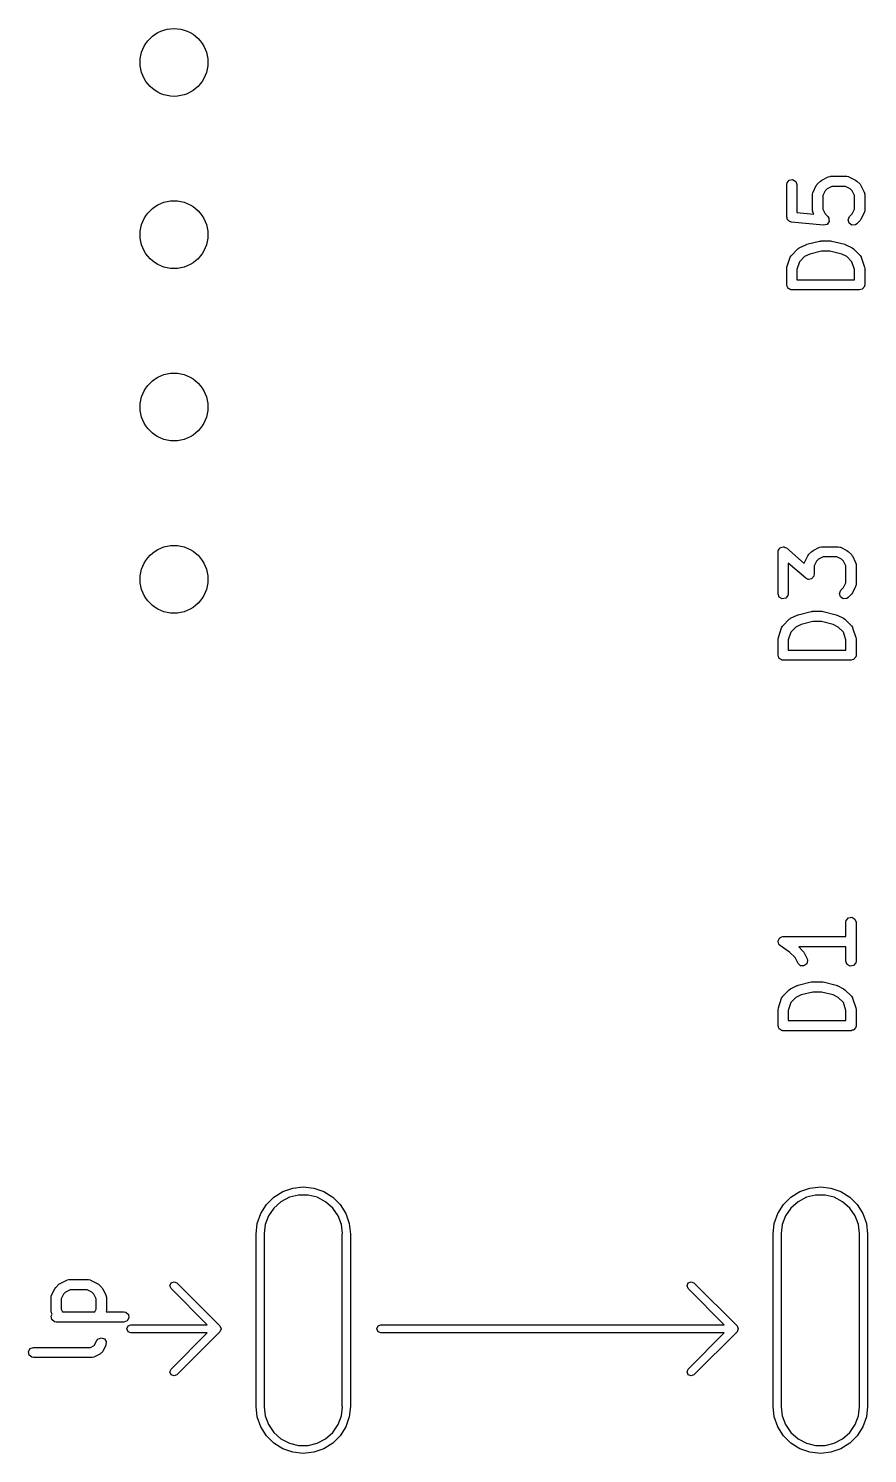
# Model space of a CAD drawing. Extents: x 123 to 179.1, y -123.4 to -75.1.
# Drawn here: x 122.95 to 135.31, y -96.07 to -75.06 of the extents above; entities that cross this region are included whole.
import ezdxf

# ---------------------------------------------------------------- set-up
doc = ezdxf.new("R2010")
doc.units = 0
doc.layers.add('BLACK', color=7, linetype='CONTINUOUS')

msp = doc.modelspace()

# ---------------------------------------------------------------- linework, layer by layer
at = {"layer": 'BLACK', "linetype": 'CONTINUOUS'}
for p, q in [((134.129, -77.3413), (134.162, -77.302)), ((134.162, -77.302), (134.212, -77.293)), ((134.212, -77.293), (134.257, -77.3187)), ((134.623, -77.3139), (134.641, -77.301)), ((134.641, -77.301), (134.642, -77.2998)), ((134.642, -77.2998), (134.737, -77.2522)), ((134.737, -77.2522), (134.762, -77.2448)), ((134.762, -77.2448), (134.767, -77.2458)), ((134.767, -77.2458), (134.771, -77.2443)), ((134.771, -77.2443), (135.009, -77.2443)), ((135.009, -77.2443), (135.035, -77.2488)), ((135.035, -77.2488), (135.038, -77.2517)), ((135.038, -77.2517), (135.042, -77.2522)), ((135.042, -77.2522), (135.138, -77.2998)), ((135.138, -77.2998), (135.156, -77.3132)), ((134.124, -77.3669), (134.129, -77.3413)), ((134.124, -77.8431), (134.124, -77.3669)), ((134.257, -77.3187), (134.274, -77.3669)), ((134.274, -77.3669), (134.274, -77.7752)), ((134.505, -77.5098), (134.51, -77.4841)), ((134.505, -77.7479), (134.505, -77.5098)), ((134.51, -77.4841), (134.513, -77.4807)), ((134.513, -77.4762), (134.561, -77.381)), ((134.513, -77.4807), (134.513, -77.4762)), ((134.561, -77.381), (134.574, -77.363)), ((134.574, -77.363), (134.575, -77.3615)), ((134.575, -77.3615), (134.623, -77.3139)), ((134.69, -77.459), (134.655, -77.5275)), ((134.72, -77.4285), (134.69, -77.459)), ((134.789, -77.3943), (134.72, -77.4285)), ((134.991, -77.3943), (134.789, -77.3943)), ((135.06, -77.4285), (134.991, -77.3943)), ((135.09, -77.459), (135.06, -77.4285)), ((135.124, -77.5275), (135.09, -77.459)), ((135.156, -77.3132), (135.157, -77.3139)), ((135.157, -77.3139), (135.205, -77.3615)), ((135.205, -77.3615), (135.218, -77.3799)), ((135.218, -77.3799), (135.219, -77.381)), ((135.219, -77.381), (135.266, -77.4762)), ((135.266, -77.4762), (135.274, -77.5012)), ((135.274, -77.5012), (135.273, -77.5055)), ((135.273, -77.5055), (135.274, -77.5098)), ((135.274, -77.5098), (135.274, -77.7479)), ((134.655, -77.5275), (134.655, -77.7302)), ((135.124, -77.7302), (135.124, -77.5275)), ((134.13, -77.8581), (134.124, -77.8431)), ((134.131, -77.8739), (134.13, -77.8581)), ((134.138, -77.8815), (134.131, -77.8739)), ((134.142, -77.8913), (134.138, -77.8815)), ((134.156, -77.8993), (134.142, -77.8913)), ((134.167, -77.9107), (134.156, -77.8993)), ((134.184, -77.9154), (134.167, -77.9107)), ((134.186, -77.917), (134.184, -77.9154)), ((134.188, -77.9166), (134.186, -77.917)), ((134.192, -77.9177), (134.188, -77.9166)), ((134.668, -77.9653), (134.192, -77.9177)), ((134.274, -77.7752), (134.523, -77.8)), ((134.507, -77.7521), (134.505, -77.7479)), ((134.506, -77.7564), (134.507, -77.7521)), ((134.513, -77.7814), (134.506, -77.7564)), ((134.523, -77.8), (134.513, -77.7814)), ((134.655, -77.7302), (134.69, -77.7987)), ((134.69, -77.7987), (134.729, -77.8377)), ((134.733, -77.9315), (134.719, -77.9522)), ((134.729, -77.8377), (134.744, -77.859)), ((134.748, -77.911), (134.733, -77.9315)), ((134.744, -77.859), (134.744, -77.8595)), ((134.744, -77.8595), (134.744, -77.8599)), ((134.744, -77.8599), (134.746, -77.885)), ((134.746, -77.885), (134.748, -77.9101)), ((134.748, -77.9101), (134.748, -77.9105)), ((134.748, -77.9105), (134.748, -77.911)), ((135.029, -77.8842), (135.051, -77.8377)), ((135.043, -77.9337), (135.029, -77.8842)), ((135.085, -77.9632), (135.043, -77.9337)), ((135.051, -77.8377), (135.09, -77.7987)), ((135.09, -77.7987), (135.124, -77.7302)), ((135.205, -77.8961), (135.157, -77.9437)), ((135.219, -77.8766), (135.205, -77.8946)), ((135.205, -77.8946), (135.205, -77.8961)), ((135.266, -77.7814), (135.219, -77.8766)), ((135.267, -77.7769), (135.266, -77.7814)), ((135.27, -77.7735), (135.267, -77.7769)), ((135.274, -77.7479), (135.27, -77.7735)), ((134.669, -77.9652), (134.668, -77.9653)), ((134.693, -77.9589), (134.669, -77.9654)), ((134.669, -77.9654), (134.669, -77.9652)), ((134.718, -77.9527), (134.693, -77.9589)), ((134.719, -77.9522), (134.718, -77.9523)), ((134.718, -77.9523), (134.718, -77.9527)), ((135.136, -77.9587), (135.085, -77.9632)), ((135.157, -77.9437), (135.136, -77.9587)), ((134.194, -78.4091), (134.289, -78.3139)), ((134.289, -78.3139), (134.308, -78.301)), ((134.308, -78.301), (134.309, -78.2998)), ((134.309, -78.2998), (134.404, -78.2522)), ((134.404, -78.2522), (134.416, -78.2485)), ((134.416, -78.2485), (134.419, -78.2465)), ((134.419, -78.2465), (134.61, -78.1989)), ((134.637, -78.3467), (134.464, -78.3901)), ((134.61, -78.1989), (134.625, -78.1979)), ((134.625, -78.1979), (134.628, -78.1967)), ((134.628, -78.1967), (134.771, -78.1967)), ((134.762, -78.3467), (134.637, -78.3467)), ((134.935, -78.3901), (134.762, -78.3467)), ((134.771, -78.1967), (134.786, -78.1993)), ((134.786, -78.1993), (134.789, -78.1989)), ((134.789, -78.1989), (134.979, -78.2465)), ((134.979, -78.2465), (134.991, -78.2518)), ((134.991, -78.2518), (134.995, -78.2522)), ((134.995, -78.2522), (135.09, -78.2998)), ((135.09, -78.2998), (135.108, -78.3132)), ((135.108, -78.3132), (135.11, -78.3139)), ((135.11, -78.3139), (135.205, -78.4091)), ((134.128, -78.5813), (134.176, -78.4384)), ((134.176, -78.4384), (134.188, -78.4155)), ((134.188, -78.4155), (134.192, -78.4132)), ((134.192, -78.4132), (134.194, -78.4091)), ((134.313, -78.5027), (134.274, -78.6172)), ((134.387, -78.4285), (134.313, -78.5027)), ((134.464, -78.3901), (134.387, -78.4285)), ((135.012, -78.4285), (134.935, -78.3901)), ((135.086, -78.5027), (135.012, -78.4285)), ((135.124, -78.6172), (135.086, -78.5027)), ((135.205, -78.4091), (135.22, -78.4304)), ((135.22, -78.4304), (135.22, -78.4349)), ((135.22, -78.4349), (135.223, -78.4384)), ((135.223, -78.4384), (135.271, -78.5813)), ((134.124, -78.605), (134.128, -78.5829)), ((134.124, -78.8431), (134.124, -78.605)), ((134.128, -78.5829), (134.128, -78.5813)), ((134.274, -78.6172), (134.274, -78.7681)), ((134.274, -78.7681), (135.124, -78.7681)), ((135.124, -78.7681), (135.124, -78.6172)), ((135.271, -78.5813), (135.274, -78.6035)), ((135.274, -78.6035), (135.274, -78.605)), ((135.274, -78.605), (135.274, -78.8431)), ((134.131, -78.8614), (134.124, -78.8431)), ((134.134, -78.8806), (134.131, -78.8614)), ((134.14, -78.8849), (134.134, -78.8806)), ((134.142, -78.8913), (134.14, -78.8849)), ((134.159, -78.901), (134.142, -78.8913)), ((134.174, -78.9136), (134.159, -78.901)), ((134.183, -78.9153), (134.174, -78.9136)), ((134.186, -78.917), (134.183, -78.9153)), ((134.19, -78.9164), (134.186, -78.917)), ((134.199, -78.9181), (134.19, -78.9164)), ((135.199, -78.9181), (134.199, -78.9181)), ((135.218, -78.9114), (135.199, -78.9181)), ((135.237, -78.908), (135.218, -78.9114)), ((135.241, -78.9029), (135.237, -78.908)), ((135.248, -78.9005), (135.241, -78.9029)), ((135.257, -78.8837), (135.248, -78.9005)), ((135.27, -78.8687), (135.257, -78.8837)), ((135.272, -78.859), (135.27, -78.8687)), ((135.273, -78.8561), (135.272, -78.859)), ((135.274, -78.8431), (135.273, -78.8528)), ((135.273, -78.8528), (135.273, -78.8561)), ((133.999, -82.7647), (134, -82.7621)), ((133.999, -82.7682), (133.999, -82.7647)), ((134, -82.7621), (134.002, -82.7536)), ((134.002, -82.7536), (134.015, -82.7381)), ((134.015, -82.7381), (134.025, -82.7208)), ((134.025, -82.7208), (134.031, -82.7189)), ((134.031, -82.7189), (134.035, -82.7143)), ((134.035, -82.7143), (134.055, -82.7108)), ((134.055, -82.7108), (134.074, -82.7043)), ((134.074, -82.7043), (134.08, -82.7065)), ((134.08, -82.7065), (134.085, -82.7054)), ((134.085, -82.7054), (134.103, -82.7155)), ((134.103, -82.7155), (134.122, -82.7228)), ((134.122, -82.7228), (134.382, -82.9503)), ((134.496, -82.7739), (134.514, -82.761)), ((134.514, -82.761), (134.515, -82.7598)), ((134.515, -82.7598), (134.61, -82.7122)), ((134.61, -82.7122), (134.635, -82.7048)), ((134.635, -82.7048), (134.64, -82.7058)), ((134.64, -82.7058), (134.644, -82.7043)), ((134.644, -82.7043), (134.882, -82.7043)), ((134.882, -82.7043), (134.908, -82.7088)), ((134.908, -82.7088), (134.911, -82.7117)), ((134.911, -82.7117), (134.915, -82.7122)), ((134.915, -82.7122), (135.011, -82.7598)), ((135.011, -82.7598), (135.029, -82.7732)), ((133.997, -82.7793), (133.999, -82.7682)), ((133.997, -83.3983), (133.997, -82.7793)), ((134.404, -83.1691), (134.147, -82.9446)), ((134.147, -82.9446), (134.147, -83.3983)), ((134.382, -82.9503), (134.383, -82.9441)), ((134.383, -82.9441), (134.386, -82.9407)), ((134.386, -82.9362), (134.434, -82.841)), ((134.386, -82.9407), (134.386, -82.9362)), ((134.434, -82.841), (134.447, -82.823)), ((134.447, -82.823), (134.448, -82.8215)), ((134.448, -82.8215), (134.496, -82.7739)), ((134.563, -82.9189), (134.528, -82.9875)), ((134.593, -82.8885), (134.563, -82.9189)), ((134.662, -82.8543), (134.593, -82.8885)), ((134.864, -82.8543), (134.662, -82.8543)), ((134.933, -82.8885), (134.864, -82.8543)), ((134.963, -82.9189), (134.933, -82.8885)), ((134.997, -82.9875), (134.963, -82.9189)), ((135.029, -82.7732), (135.03, -82.7739)), ((135.03, -82.7739), (135.078, -82.8215)), ((135.078, -82.8215), (135.091, -82.8399)), ((135.091, -82.8399), (135.092, -82.841)), ((135.092, -82.841), (135.139, -82.9362)), ((135.139, -82.9362), (135.147, -82.9612)), ((135.147, -82.9612), (135.146, -82.9655)), ((135.146, -82.9655), (135.147, -82.9698)), ((135.147, -82.9698), (135.147, -83.2555)), ((134.423, -83.1764), (134.404, -83.1691)), ((134.44, -83.1865), (134.423, -83.1764)), ((134.446, -83.1854), (134.44, -83.1865)), ((134.452, -83.1876), (134.446, -83.1854)), ((134.471, -83.1811), (134.452, -83.1876)), ((134.491, -83.1776), (134.471, -83.1811)), ((134.495, -83.173), (134.491, -83.1776)), ((134.5, -83.1711), (134.495, -83.173)), ((134.511, -83.1538), (134.5, -83.1711)), ((134.524, -83.1383), (134.511, -83.1538)), ((134.525, -83.1298), (134.524, -83.1383)), ((134.527, -83.1272), (134.525, -83.1298)), ((134.528, -83.1126), (134.526, -83.1237)), ((134.526, -83.1237), (134.527, -83.1272)), ((134.528, -82.9875), (134.528, -83.1126)), ((134.997, -83.2378), (134.997, -82.9875)), ((134.902, -83.3918), (134.924, -83.3453)), ((134.916, -83.4414), (134.902, -83.3918)), ((134.924, -83.3453), (134.963, -83.3063)), ((134.963, -83.3063), (134.997, -83.2378)), ((135.092, -83.3843), (135.078, -83.4023)), ((135.139, -83.289), (135.092, -83.3843)), ((135.14, -83.2846), (135.139, -83.289)), ((135.143, -83.2811), (135.14, -83.2846)), ((135.147, -83.2555), (135.143, -83.2811)), ((134.015, -83.4465), (133.997, -83.3983)), ((134.059, -83.4722), (134.015, -83.4465)), ((134.11, -83.4633), (134.059, -83.4722)), ((134.143, -83.424), (134.11, -83.4633)), ((134.147, -83.3983), (134.143, -83.424)), ((134.958, -83.4708), (134.916, -83.4414)), ((135.009, -83.4663), (134.958, -83.4708)), ((135.03, -83.4514), (135.009, -83.4663)), ((135.078, -83.4037), (135.03, -83.4514)), ((135.078, -83.4023), (135.078, -83.4037)), ((134.067, -83.8691), (134.162, -83.7739)), ((134.162, -83.7739), (134.181, -83.761)), ((134.181, -83.761), (134.182, -83.7598)), ((134.182, -83.7598), (134.277, -83.7122)), ((134.277, -83.7122), (134.289, -83.7085)), ((134.289, -83.7085), (134.292, -83.7065)), ((134.292, -83.7065), (134.483, -83.6589)), ((134.51, -83.8067), (134.337, -83.85)), ((134.483, -83.6589), (134.498, -83.6579)), ((134.498, -83.6579), (134.501, -83.6567)), ((134.501, -83.6567), (134.644, -83.6567)), ((134.635, -83.8067), (134.51, -83.8067)), ((134.808, -83.85), (134.635, -83.8067)), ((134.644, -83.6567), (134.659, -83.6593)), ((134.659, -83.6593), (134.662, -83.6589)), ((134.662, -83.6589), (134.852, -83.7065)), ((134.852, -83.7065), (134.864, -83.7118)), ((134.864, -83.7118), (134.868, -83.7122)), ((134.868, -83.7122), (134.963, -83.7598)), ((134.963, -83.7598), (134.981, -83.7732)), ((134.981, -83.7732), (134.983, -83.7739)), ((134.983, -83.7739), (135.078, -83.8691)), ((134.001, -84.0413), (134.049, -83.8984)), ((134.049, -83.8984), (134.061, -83.8755)), ((134.061, -83.8755), (134.065, -83.8732)), ((134.065, -83.8732), (134.067, -83.8691)), ((134.186, -83.9627), (134.147, -84.0772)), ((134.26, -83.8885), (134.186, -83.9627)), ((134.337, -83.85), (134.26, -83.8885)), ((134.885, -83.8885), (134.808, -83.85)), ((134.959, -83.9627), (134.885, -83.8885)), ((134.997, -84.0772), (134.959, -83.9627)), ((135.078, -83.8691), (135.093, -83.8904)), ((135.093, -83.8904), (135.093, -83.8949)), ((135.093, -83.8949), (135.096, -83.8984)), ((135.096, -83.8984), (135.144, -84.0413)), ((133.997, -84.065), (134.001, -84.0429)), ((133.997, -84.3031), (133.997, -84.065)), ((134.001, -84.0429), (134.001, -84.0413)), ((134.147, -84.0772), (134.147, -84.2281)), ((134.147, -84.2281), (134.997, -84.2281)), ((134.997, -84.2281), (134.997, -84.0772)), ((135.144, -84.0413), (135.147, -84.0635)), ((135.147, -84.0635), (135.147, -84.065)), ((135.147, -84.065), (135.147, -84.3031)), ((134.004, -84.3214), (133.997, -84.3031)), ((134.007, -84.3406), (134.004, -84.3214)), ((134.013, -84.3449), (134.007, -84.3406)), ((134.015, -84.3513), (134.013, -84.3449)), ((134.032, -84.361), (134.015, -84.3513)), ((134.047, -84.3736), (134.032, -84.361)), ((134.056, -84.3753), (134.047, -84.3736)), ((134.059, -84.377), (134.056, -84.3753)), ((134.063, -84.3764), (134.059, -84.377)), ((134.072, -84.3781), (134.063, -84.3764)), ((135.072, -84.3781), (134.072, -84.3781)), ((135.091, -84.3714), (135.072, -84.3781)), ((135.11, -84.368), (135.091, -84.3714)), ((135.114, -84.3629), (135.11, -84.368)), ((135.121, -84.3605), (135.114, -84.3629)), ((135.13, -84.3437), (135.121, -84.3605)), ((135.143, -84.3287), (135.13, -84.3437)), ((135.145, -84.319), (135.143, -84.3287)), ((135.146, -84.3161), (135.145, -84.319)), ((135.147, -84.3031), (135.146, -84.3128)), ((135.146, -84.3128), (135.146, -84.3161)), ((134.997, -88.2413), (135.002, -88.2156)), ((135.002, -88.2156), (135.035, -88.1763)), ((135.035, -88.1763), (135.085, -88.1674)), ((135.085, -88.1674), (135.13, -88.1931)), ((135.13, -88.1931), (135.147, -88.2413)), ((134.997, -88.452), (134.997, -88.2413)), ((135.147, -88.2413), (135.147, -88.8127)), ((133.998, -88.5222), (133.999, -88.5182)), ((134.004, -88.5431), (133.998, -88.5222)), ((133.999, -88.514), (134.009, -88.4951)), ((133.999, -88.5182), (133.999, -88.514)), ((134.007, -88.5645), (134.004, -88.5431)), ((134.011, -88.5673), (134.007, -88.5645)), ((134.009, -88.4951), (134.018, -88.4752)), ((134.012, -88.5714), (134.011, -88.5673)), ((134.031, -88.5894), (134.012, -88.5714)), ((134.018, -88.4752), (134.022, -88.4733)), ((134.022, -88.4733), (134.024, -88.4695)), ((134.024, -88.4695), (134.045, -88.4621)), ((134.167, -88.6805), (134.031, -88.5894)), ((134.045, -88.4621), (134.064, -88.4525)), ((134.064, -88.4525), (134.068, -88.4535)), ((134.068, -88.4535), (134.072, -88.452)), ((134.072, -88.452), (134.997, -88.452)), ((134.997, -88.602), (134.301, -88.602)), ((134.301, -88.602), (134.364, -88.6644)), ((134.997, -88.8127), (134.997, -88.602)), ((134.249, -88.7619), (134.167, -88.6805)), ((134.291, -88.8463), (134.249, -88.7619)), ((134.328, -88.8815), (134.291, -88.8463)), ((134.364, -88.6644), (134.376, -88.6828)), ((134.376, -88.6828), (134.378, -88.6839)), ((134.378, -88.6839), (134.425, -88.7792)), ((134.421, -88.854), (134.379, -88.8846)), ((134.433, -88.8041), (134.421, -88.854)), ((134.425, -88.7792), (134.433, -88.8041)), ((135.015, -88.8609), (134.997, -88.8127)), ((135.143, -88.8384), (135.11, -88.8777)), ((135.147, -88.8127), (135.143, -88.8384)), ((134.379, -88.8846), (134.328, -88.8815)), ((135.059, -88.8866), (135.015, -88.8609)), ((135.11, -88.8777), (135.059, -88.8866)), ((134.067, -89.3311), (134.162, -89.2359)), ((134.162, -89.2359), (134.181, -89.223)), ((134.181, -89.223), (134.182, -89.2218)), ((134.182, -89.2218), (134.277, -89.1742)), ((134.277, -89.1742), (134.289, -89.1705)), ((134.289, -89.1705), (134.292, -89.1685)), ((134.292, -89.1685), (134.483, -89.1209)), ((134.51, -89.2687), (134.337, -89.312)), ((134.483, -89.1209), (134.498, -89.1199)), ((134.498, -89.1199), (134.501, -89.1187)), ((134.501, -89.1187), (134.644, -89.1187)), ((134.635, -89.2687), (134.51, -89.2687)), ((134.808, -89.312), (134.635, -89.2687)), ((134.644, -89.1187), (134.659, -89.1213)), ((134.659, -89.1213), (134.662, -89.1209)), ((134.662, -89.1209), (134.852, -89.1685)), ((134.852, -89.1685), (134.864, -89.1738)), ((134.864, -89.1738), (134.868, -89.1742)), ((134.868, -89.1742), (134.963, -89.2218)), ((134.963, -89.2218), (134.981, -89.2352)), ((134.981, -89.2352), (134.983, -89.2359)), ((134.983, -89.2359), (135.078, -89.3311)), ((134.001, -89.5033), (134.049, -89.3604)), ((134.049, -89.3604), (134.061, -89.3375)), ((134.061, -89.3375), (134.065, -89.3352)), ((134.065, -89.3352), (134.067, -89.3311)), ((134.186, -89.4247), (134.147, -89.5392)), ((134.26, -89.3505), (134.186, -89.4247)), ((134.337, -89.312), (134.26, -89.3505)), ((134.885, -89.3505), (134.808, -89.312)), ((134.959, -89.4247), (134.885, -89.3505)), ((134.997, -89.5392), (134.959, -89.4247)), ((135.078, -89.3311), (135.093, -89.3524)), ((135.093, -89.3524), (135.093, -89.3569)), ((135.093, -89.3569), (135.096, -89.3604)), ((135.096, -89.3604), (135.144, -89.5033)), ((133.997, -89.527), (134.001, -89.5049)), ((133.997, -89.7651), (133.997, -89.527)), ((134.001, -89.5049), (134.001, -89.5033)), ((134.147, -89.5392), (134.147, -89.6901)), ((134.147, -89.6901), (134.997, -89.6901)), ((134.997, -89.6901), (134.997, -89.5392)), ((135.144, -89.5033), (135.147, -89.5255)), ((135.147, -89.5255), (135.147, -89.527)), ((135.147, -89.527), (135.147, -89.7651)), ((134.004, -89.7834), (133.997, -89.7651)), ((134.007, -89.8026), (134.004, -89.7834)), ((134.013, -89.8069), (134.007, -89.8026)), ((134.015, -89.8133), (134.013, -89.8069)), ((134.032, -89.823), (134.015, -89.8133)), ((134.047, -89.8356), (134.032, -89.823)), ((134.056, -89.8373), (134.047, -89.8356)), ((134.059, -89.839), (134.056, -89.8373)), ((134.063, -89.8384), (134.059, -89.839)), ((134.072, -89.8401), (134.063, -89.8384)), ((135.072, -89.8401), (134.072, -89.8401)), ((135.091, -89.8334), (135.072, -89.8401)), ((135.11, -89.83), (135.091, -89.8334)), ((135.114, -89.8249), (135.11, -89.83)), ((135.121, -89.8225), (135.114, -89.8249)), ((135.13, -89.8057), (135.121, -89.8225)), ((135.143, -89.7907), (135.13, -89.8057)), ((135.145, -89.781), (135.143, -89.7907)), ((135.146, -89.7781), (135.145, -89.781)), ((135.147, -89.7651), (135.146, -89.7748)), ((135.146, -89.7748), (135.146, -89.7781)), ((126.567, -92.2936), (126.698, -92.2108)), ((126.698, -92.2108), (126.845, -92.1594)), ((126.845, -92.1594), (127, -92.142)), ((127, -92.142), (127.155, -92.1594)), ((127.155, -92.1594), (127.302, -92.2108)), ((127.302, -92.2108), (127.433, -92.2936)), ((134.187, -92.2936), (134.318, -92.2108)), ((134.318, -92.2108), (134.465, -92.1594)), ((134.465, -92.1594), (134.62, -92.142)), ((134.62, -92.142), (134.775, -92.1594)), ((134.775, -92.1594), (134.922, -92.2108)), ((134.922, -92.2108), (135.053, -92.2936)), ((126.374, -92.5355), (126.457, -92.4037)), ((126.457, -92.4037), (126.567, -92.2936)), ((126.671, -92.3603), (126.566, -92.4529)), ((126.795, -92.2954), (126.671, -92.3603)), ((126.93, -92.262), (126.795, -92.2954)), ((127.07, -92.262), (126.93, -92.262)), ((127.205, -92.2954), (127.07, -92.262)), ((127.329, -92.3603), (127.205, -92.2954)), ((127.434, -92.4529), (127.329, -92.3603)), ((127.433, -92.2936), (127.543, -92.4037)), ((127.543, -92.4037), (127.626, -92.5355)), ((133.994, -92.5355), (134.077, -92.4037)), ((134.077, -92.4037), (134.187, -92.2936)), ((134.291, -92.3603), (134.186, -92.4529)), ((134.415, -92.2954), (134.291, -92.3603)), ((134.55, -92.262), (134.415, -92.2954)), ((134.69, -92.262), (134.55, -92.262)), ((134.825, -92.2954), (134.69, -92.262)), ((134.949, -92.3603), (134.825, -92.2954)), ((135.054, -92.4529), (134.949, -92.3603)), ((135.053, -92.2936), (135.163, -92.4037)), ((135.163, -92.4037), (135.246, -92.5355)), ((126.322, -92.6823), (126.374, -92.5355)), ((126.487, -92.5678), (126.438, -92.6984)), ((126.566, -92.4529), (126.487, -92.5678)), ((127.513, -92.5678), (127.434, -92.4529)), ((127.562, -92.6984), (127.513, -92.5678)), ((127.626, -92.5355), (127.678, -92.6823)), ((133.942, -92.6823), (133.994, -92.5355)), ((134.107, -92.5678), (134.058, -92.6984)), ((134.186, -92.4529), (134.107, -92.5678)), ((135.133, -92.5678), (135.054, -92.4529)), ((135.182, -92.6984), (135.133, -92.5678)), ((135.246, -92.5355), (135.298, -92.6823)), ((126.305, -92.837), (126.322, -92.6823)), ((126.305, -95.377), (126.305, -92.837)), ((126.438, -92.6984), (126.422, -92.8291)), ((126.422, -92.8291), (126.425, -92.837)), ((126.425, -92.837), (126.425, -95.377)), ((127.578, -92.8291), (127.562, -92.6984)), ((127.575, -92.837), (127.578, -92.8291)), ((127.575, -95.377), (127.575, -92.837)), ((127.678, -92.6823), (127.695, -92.837)), ((127.695, -92.837), (127.695, -95.377)), ((133.925, -92.837), (133.942, -92.6823)), ((133.925, -95.377), (133.925, -92.837)), ((134.058, -92.6984), (134.042, -92.8291)), ((134.042, -92.8291), (134.045, -92.837)), ((134.045, -92.837), (134.045, -95.377)), ((135.198, -92.8291), (135.182, -92.6984)), ((135.195, -92.837), (135.198, -92.8291)), ((135.195, -95.377), (135.195, -92.837)), ((135.298, -92.6823), (135.315, -92.837)), ((135.315, -92.837), (135.315, -95.377)), ((123.29, -93.7401), (123.337, -93.6449)), ((123.337, -93.6449), (123.351, -93.6269)), ((123.351, -93.6254), (123.399, -93.5778)), ((123.351, -93.6269), (123.351, -93.6254)), ((123.399, -93.5778), (123.417, -93.5649)), ((123.417, -93.5649), (123.418, -93.5637)), ((123.418, -93.5637), (123.514, -93.5161)), ((123.565, -93.6582), (123.496, -93.6924)), ((123.514, -93.5161), (123.539, -93.5087)), ((123.539, -93.5087), (123.543, -93.5097)), ((123.543, -93.5097), (123.547, -93.5082)), ((123.547, -93.5082), (123.833, -93.5082)), ((123.815, -93.6582), (123.565, -93.6582)), ((123.884, -93.6924), (123.815, -93.6582)), ((123.833, -93.5082), (123.859, -93.5127)), ((123.859, -93.5127), (123.862, -93.5156)), ((123.862, -93.5156), (123.866, -93.5161)), ((123.866, -93.5161), (123.962, -93.5637)), ((123.962, -93.5637), (123.98, -93.5771)), ((123.98, -93.5771), (123.981, -93.5778)), ((123.981, -93.5778), (124.029, -93.6254)), ((124.029, -93.6254), (124.042, -93.6438)), ((124.042, -93.6438), (124.043, -93.6449)), ((124.043, -93.6449), (124.09, -93.7401)), ((125.035, -93.599), (125.053, -93.5566)), ((125.053, -93.6414), (125.035, -93.599)), ((125.053, -93.5566), (125.095, -93.539)), ((125.585, -94.174), (125.053, -93.6414)), ((125.095, -93.539), (125.137, -93.5566)), ((125.137, -93.5566), (125.772, -94.1916)), ((132.655, -93.599), (132.673, -93.5566)), ((132.673, -93.6414), (132.655, -93.599)), ((132.673, -93.5566), (132.715, -93.539)), ((133.205, -94.174), (132.673, -93.6414)), ((132.715, -93.539), (132.757, -93.5566)), ((132.757, -93.5566), (133.392, -94.1916)), ((123.282, -93.7737), (123.286, -93.748)), ((123.282, -93.9641), (123.282, -93.7737)), ((123.286, -93.748), (123.289, -93.7446)), ((123.289, -93.7446), (123.29, -93.7401)), ((123.466, -93.7229), (123.432, -93.7914)), ((123.432, -93.7914), (123.432, -93.9464)), ((123.496, -93.6924), (123.466, -93.7229)), ((123.914, -93.7229), (123.884, -93.6924)), ((123.948, -93.7914), (123.914, -93.7229)), ((123.948, -93.9464), (123.948, -93.7914)), ((124.09, -93.7401), (124.098, -93.7651)), ((124.098, -93.7651), (124.097, -93.7695)), ((124.097, -93.7695), (124.098, -93.7737)), ((124.098, -93.7737), (124.098, -93.9641)), ((123.283, -93.9684), (123.282, -93.9641)), ((123.282, -93.9727), (123.283, -93.9684)), ((123.29, -93.9977), (123.282, -93.9727)), ((123.283, -94.0464), (123.3, -94.0175)), ((123.292, -94.0969), (123.283, -94.0464)), ((123.3, -94.0175), (123.29, -93.9977)), ((123.331, -94.1299), (123.292, -94.0969)), ((123.432, -93.9464), (123.451, -93.9844)), ((123.451, -93.9844), (123.929, -93.9844)), ((123.929, -93.9844), (123.948, -93.9464)), ((124.098, -93.9641), (124.095, -93.9844)), ((124.095, -93.9844), (124.357, -93.9844)), ((124.357, -93.9844), (124.382, -93.9889)), ((124.382, -93.9889), (124.422, -94.0219)), ((124.431, -94.0724), (124.405, -94.1168)), ((124.422, -94.0219), (124.431, -94.0724)), ((123.357, -94.1344), (123.331, -94.1299)), ((124.357, -94.1344), (123.357, -94.1344)), ((124.405, -94.1168), (124.357, -94.1344)), ((124.4, -94.234), (124.418, -94.1916)), ((124.418, -94.2764), (124.4, -94.234)), ((124.418, -94.1916), (124.46, -94.174)), ((124.46, -94.294), (124.418, -94.2764)), ((124.46, -94.174), (125.585, -94.174)), ((125.585, -94.294), (124.46, -94.294)), ((125.053, -94.8266), (125.585, -94.294)), ((125.772, -94.2764), (125.137, -94.9114)), ((125.772, -94.1916), (125.772, -94.1916)), ((125.772, -94.1916), (125.772, -94.1916)), ((125.772, -94.1916), (125.79, -94.234)), ((125.79, -94.234), (125.772, -94.2764)), ((125.772, -94.2764), (125.772, -94.2764)), ((128.083, -94.234), (128.101, -94.1916)), ((128.101, -94.2764), (128.083, -94.234)), ((128.101, -94.1916), (128.143, -94.174)), ((128.143, -94.294), (128.101, -94.2764)), ((128.143, -94.174), (133.205, -94.174)), ((133.205, -94.294), (128.143, -94.294)), ((132.673, -94.8266), (133.205, -94.294)), ((133.392, -94.2764), (132.757, -94.9114)), ((133.392, -94.1916), (133.392, -94.1916)), ((133.392, -94.1916), (133.392, -94.1916)), ((133.392, -94.1916), (133.41, -94.234)), ((133.41, -94.234), (133.392, -94.2764)), ((133.392, -94.2764), (133.392, -94.2764)), ((122.95, -94.5702), (122.975, -94.5257)), ((122.975, -94.5257), (123.023, -94.5082)), ((123.023, -94.5082), (123.863, -94.5082)), ((123.863, -94.5082), (123.92, -94.4797)), ((123.92, -94.4797), (123.956, -94.4068)), ((123.956, -94.4068), (123.972, -94.3859)), ((123.972, -94.3859), (124.019, -94.3655)), ((124.019, -94.3655), (124.068, -94.3801)), ((124.09, -94.4739), (124.043, -94.5691)), ((124.068, -94.3801), (124.096, -94.4229)), ((124.096, -94.4229), (124.09, -94.4739)), ((122.958, -94.6207), (122.95, -94.5702)), ((122.998, -94.6537), (122.958, -94.6207)), ((123.023, -94.6582), (122.998, -94.6537)), ((123.881, -94.6582), (123.023, -94.6582)), ((123.885, -94.6567), (123.881, -94.6582)), ((123.889, -94.6577), (123.885, -94.6567)), ((123.914, -94.6503), (123.889, -94.6577)), ((124.009, -94.6027), (123.914, -94.6503)), ((124.017, -94.5945), (124.009, -94.6027)), ((124.027, -94.59), (124.017, -94.5945)), ((124.043, -94.5691), (124.027, -94.59)), ((125.035, -94.869), (125.053, -94.8266)), ((125.053, -94.9114), (125.035, -94.869)), ((125.095, -94.929), (125.053, -94.9114)), ((125.137, -94.9114), (125.095, -94.929)), ((132.655, -94.869), (132.673, -94.8266)), ((132.673, -94.9114), (132.655, -94.869)), ((132.715, -94.929), (132.673, -94.9114)), ((132.757, -94.9114), (132.715, -94.929)), ((126.322, -95.5317), (126.305, -95.377)), ((126.374, -95.6785), (126.322, -95.5317)), ((126.425, -95.377), (126.422, -95.3849)), ((126.422, -95.3849), (126.438, -95.5156)), ((126.438, -95.5156), (126.487, -95.6462)), ((127.513, -95.6462), (127.562, -95.5156)), ((127.562, -95.5156), (127.578, -95.3849)), ((127.578, -95.3849), (127.575, -95.377)), ((127.678, -95.5317), (127.626, -95.6785)), ((127.695, -95.377), (127.678, -95.5317)), ((133.942, -95.5317), (133.925, -95.377)), ((133.994, -95.6785), (133.942, -95.5317)), ((134.045, -95.377), (134.042, -95.3849)), ((134.042, -95.3849), (134.058, -95.5156)), ((134.058, -95.5156), (134.107, -95.6462)), ((135.133, -95.6462), (135.182, -95.5156)), ((135.182, -95.5156), (135.198, -95.3849)), ((135.198, -95.3849), (135.195, -95.377)), ((135.298, -95.5317), (135.246, -95.6785)), ((135.315, -95.377), (135.298, -95.5317)), ((126.457, -95.8103), (126.374, -95.6785)), ((126.487, -95.6462), (126.566, -95.7611)), ((126.566, -95.7611), (126.671, -95.8537)), ((127.329, -95.8537), (127.434, -95.7611)), ((127.434, -95.7611), (127.513, -95.6462)), ((127.626, -95.6785), (127.543, -95.8103)), ((134.077, -95.8103), (133.994, -95.6785)), ((134.107, -95.6462), (134.186, -95.7611)), ((134.186, -95.7611), (134.291, -95.8537)), ((134.949, -95.8537), (135.054, -95.7611)), ((135.054, -95.7611), (135.133, -95.6462)), ((135.246, -95.6785), (135.163, -95.8103)), ((126.567, -95.9204), (126.457, -95.8103)), ((126.698, -96.0032), (126.567, -95.9204)), ((126.671, -95.8537), (126.795, -95.9186)), ((126.795, -95.9186), (126.93, -95.952)), ((126.93, -95.952), (127.07, -95.952)), ((127.07, -95.952), (127.205, -95.9186)), ((127.205, -95.9186), (127.329, -95.8537)), ((127.433, -95.9204), (127.302, -96.0032)), ((127.543, -95.8103), (127.433, -95.9204)), ((134.187, -95.9204), (134.077, -95.8103)), ((134.318, -96.0032), (134.187, -95.9204)), ((134.291, -95.8537), (134.415, -95.9186)), ((134.415, -95.9186), (134.55, -95.952)), ((134.55, -95.952), (134.69, -95.952)), ((134.69, -95.952), (134.825, -95.9186)), ((134.825, -95.9186), (134.949, -95.8537)), ((135.053, -95.9204), (134.922, -96.0032)), ((135.163, -95.8103), (135.053, -95.9204)), ((126.845, -96.0546), (126.698, -96.0032)), ((127, -96.072), (126.845, -96.0546)), ((127.155, -96.0546), (127, -96.072)), ((127.302, -96.0032), (127.155, -96.0546)), ((134.465, -96.0546), (134.318, -96.0032)), ((134.62, -96.072), (134.465, -96.0546)), ((134.775, -96.0546), (134.62, -96.072)), ((134.922, -96.0032), (134.775, -96.0546))]:
    msp.add_line(p, q, dxfattribs=at)
at = {"layer": 'BLACK'}
for centre in [(125.095, -75.565), (125.095, -78.105), (125.095, -80.645), (125.095, -83.185)]:
    msp.add_circle(centre, 0.5, dxfattribs=at)

doc.saveas('drawing.dxf')
